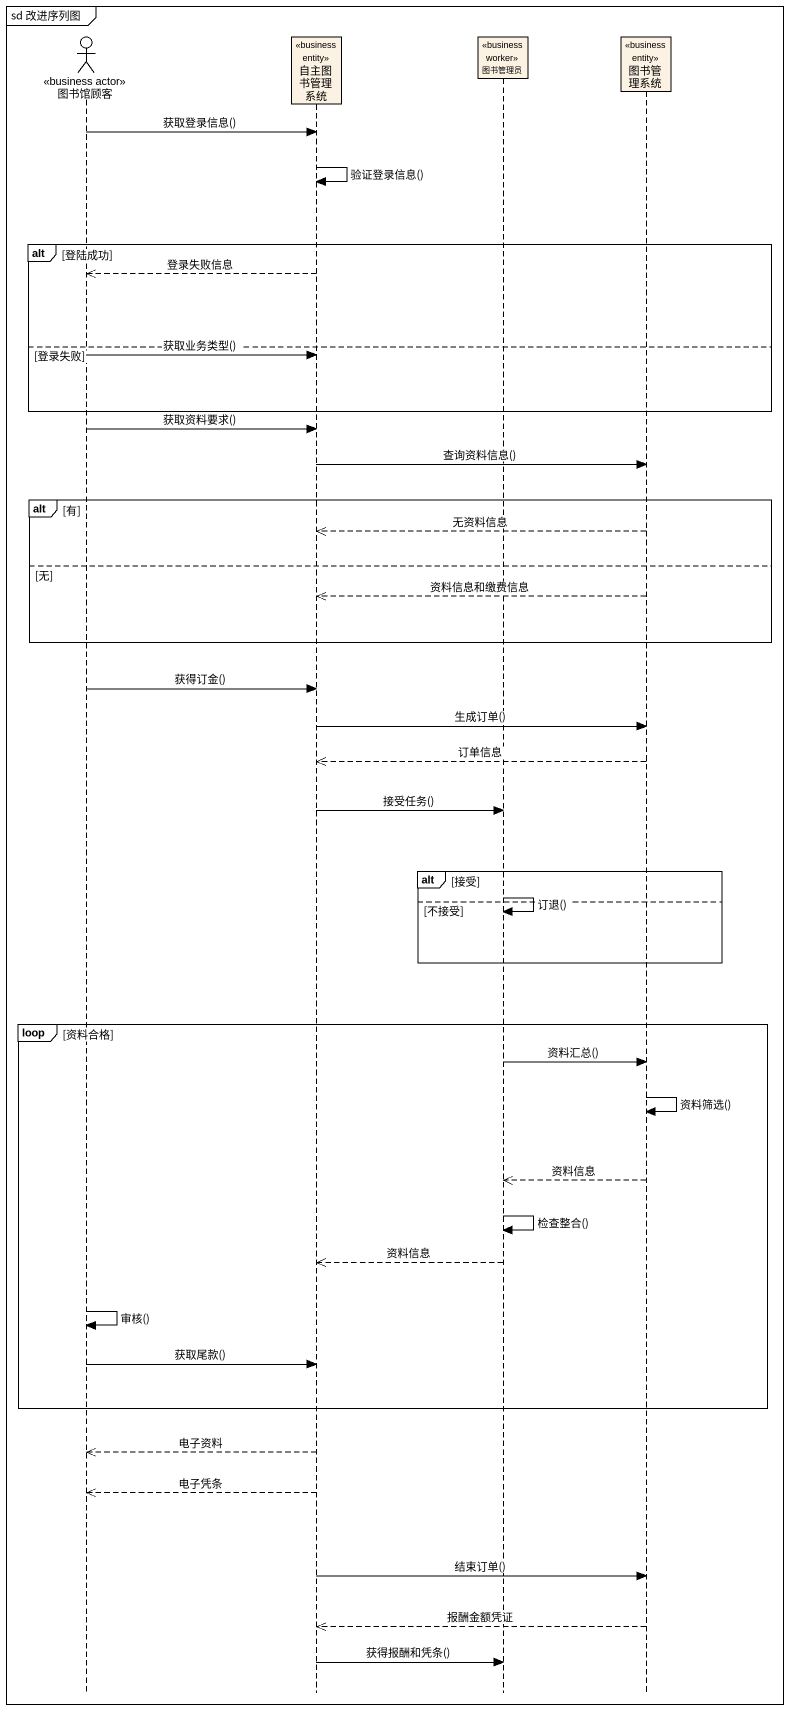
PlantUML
@startuml
mainframe sd 改进序列图
hide footbox
actor 图书馆顾客 <<business actor>>
participant 自主图书管理系统 <<business entity>>
participant 图书管理员 <<business worker>>
participant 图书管理系统 <<business entity>>

图书馆顾客 -> 自主图书管理系统 : 获取登录信息()
自主图书管理系统 -> 自主图书管理系统 : 验证登录信息()
alt 登陆成功
  自主图书管理系统 -->> 图书馆顾客 : 登录失败信息
else 登录失败
  图书馆顾客 -> 自主图书管理系统 : 获取业务类型()
end
图书馆顾客 -> 自主图书管理系统 : 获取资料要求()
自主图书管理系统 -> 图书管理系统 : 查询资料信息()
alt 有
  图书管理系统 -->> 自主图书管理系统 : 无资料信息
else 无
  图书管理系统 -->> 自主图书管理系统 : 资料信息和缴费信息
end
图书馆顾客 -> 自主图书管理系统 : 获得订金()
自主图书管理系统 -> 图书管理系统 : 生成订单()
图书管理系统 -->> 自主图书管理系统 : 订单信息
自主图书管理系统 -> 图书管理员 : 接受任务()
alt 接受
  图书管理员 -> 图书管理员 : 订退()
else 不接受
end
loop 资料合格
  图书管理员 -> 图书管理系统 : 资料汇总()
  图书管理系统 -> 图书管理系统 : 资料筛选()
  图书管理系统 -->> 图书管理员 : 资料信息
  图书管理员 -> 图书管理员 : 检查整合()
  图书管理员 -->> 自主图书管理系统 : 资料信息
  图书馆顾客 -> 图书馆顾客 : 审核()
  图书馆顾客 -> 自主图书管理系统 : 获取尾款()
end
自主图书管理系统 -->> 图书馆顾客 : 电子资料
自主图书管理系统 -->> 图书馆顾客 : 电子凭条
自主图书管理系统 -> 图书管理系统 : 结束订单()
图书管理系统 -->> 自主图书管理系统 : 报酬金额凭证
自主图书管理系统 -> 图书管理员 : 获得报酬和凭条()
@enduml
